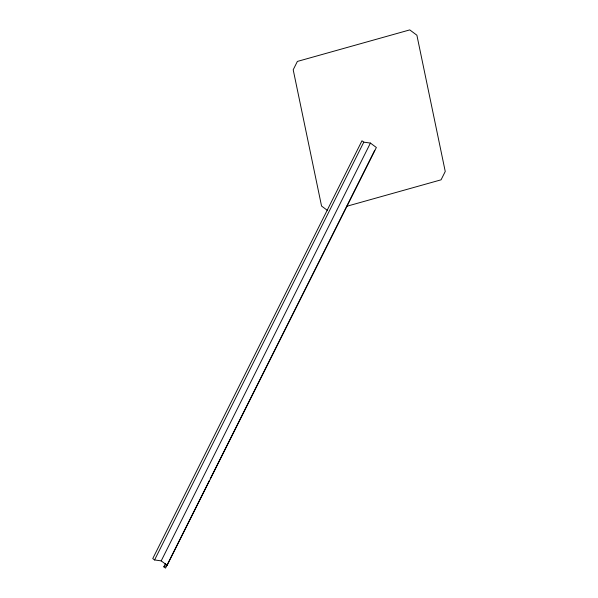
<?xml version="1.0" encoding="UTF-8"?>
<svg xmlns="http://www.w3.org/2000/svg" width="598" height="598" viewBox="0 0 598 598"><rect width="100%" height="100%" fill="white"/><g stroke="black" fill="none" stroke-linecap="round" stroke-linejoin="round"><path stroke-width="0.9" d="M363.801 142.152L361.977 140.792L152.752 558.592L154.583 559.952L363.801 142.152L370.431 143.072L376.359 147.489L167.141 565.289L163.822 566.829L165.534 568.1L209.382 480.538M154.583 559.952L161.206 560.879L370.431 143.072M163.822 566.829L165.489 563.488M210.212 478.871L374.752 150.3M346.668 206.303L441.07 179.819L445.248 171.477L416.888 35.207L409.757 29.9L297.378 61.43L293.199 69.772L321.552 206.041L327.263 210.287M161.206 560.879L167.141 565.289"/></g></svg>
